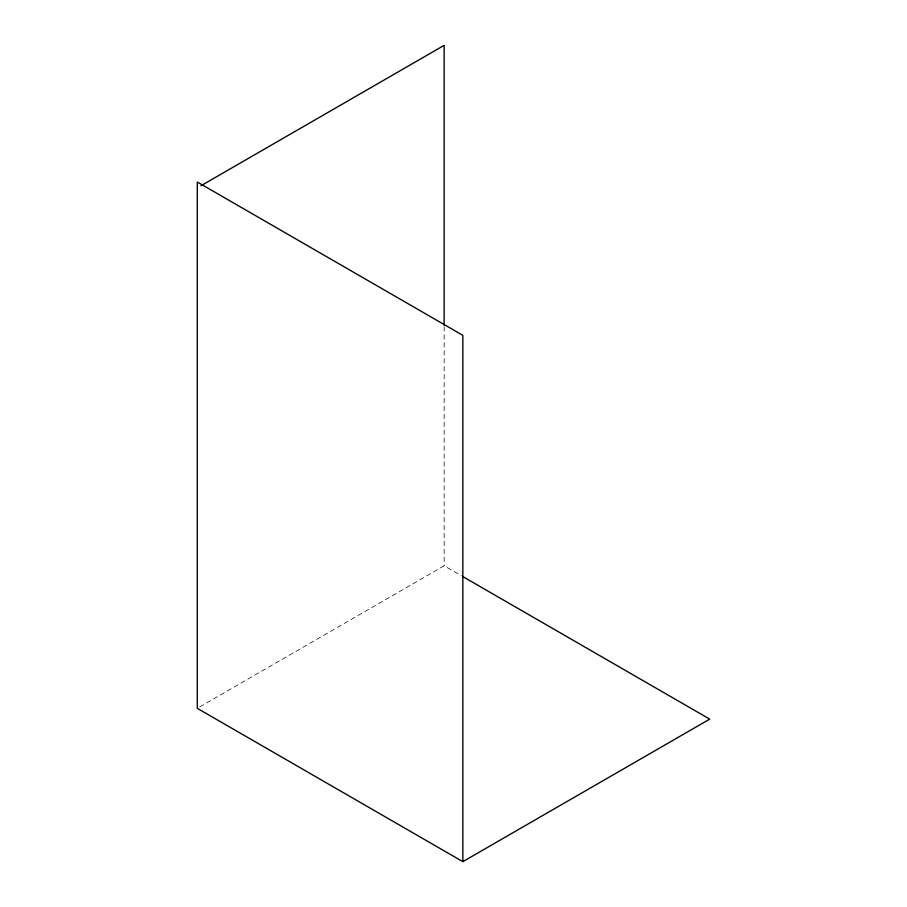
<?xml version="1.0" encoding="UTF-8"?>
<svg xmlns="http://www.w3.org/2000/svg" width="907" height="907" viewBox="0 0 907 907"><rect width="100%" height="100%" fill="white"/><g stroke="black" fill="none" stroke-linecap="round" stroke-linejoin="round"><path stroke-width="0.68" stroke-dasharray="4.54 3.4" d="M199.721 706.916L444.147 565.798L461.278 575.684M444.147 326.792L444.147 565.798"/><path stroke-width="1.36" d="M200.946 185.765L444.147 45.35L444.147 325.375M462.853 861.65L462.853 335.341L197.284 182.012L197.284 708.322L462.853 861.65L709.716 719.126L462.502 576.399"/></g></svg>
